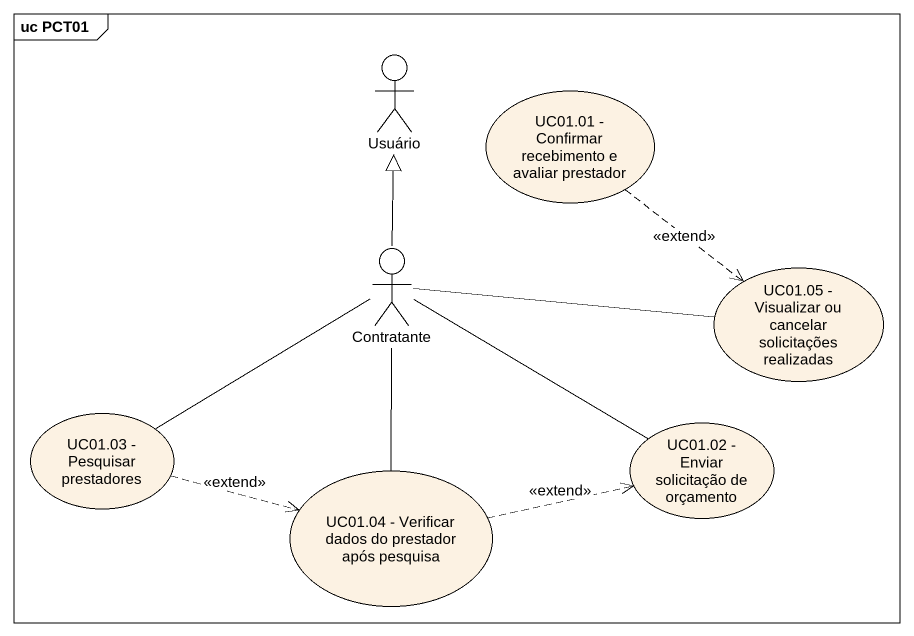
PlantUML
@startuml
mainframe uc PCT01
actor Usuário
usecase "UC01.01 - Confirmar recebimento e avaliar prestador" as UC01_01_Confirmar
actor Contratante
usecase "UC01.05 - Visualizar ou cancelar solicitações realizadas" as UC01_05_Visualizar_ou
usecase "UC01.03 - Pesquisar prestadores" as UC01_03_Pesquisar
usecase "UC01.02 - Enviar solicitação de orçamento" as UC01_02_Enviar_solicitação
usecase "UC01.04 - Verificar dados do prestador após pesquisa" as UC01_04_Verificar_dados_do
UC01_01_Confirmar ..> UC01_05_Visualizar_ou : <<extend>>
Contratante -up-|> Usuário
Contratante -right- UC01_05_Visualizar_ou
Contratante -left- UC01_03_Pesquisar
Contratante -right- UC01_02_Enviar_solicitação
UC01_03_Pesquisar .right.> UC01_04_Verificar_dados_do : <<extend>>
UC01_04_Verificar_dados_do -up- Contratante
UC01_04_Verificar_dados_do .right.> UC01_02_Enviar_solicitação : <<extend>>
@enduml
